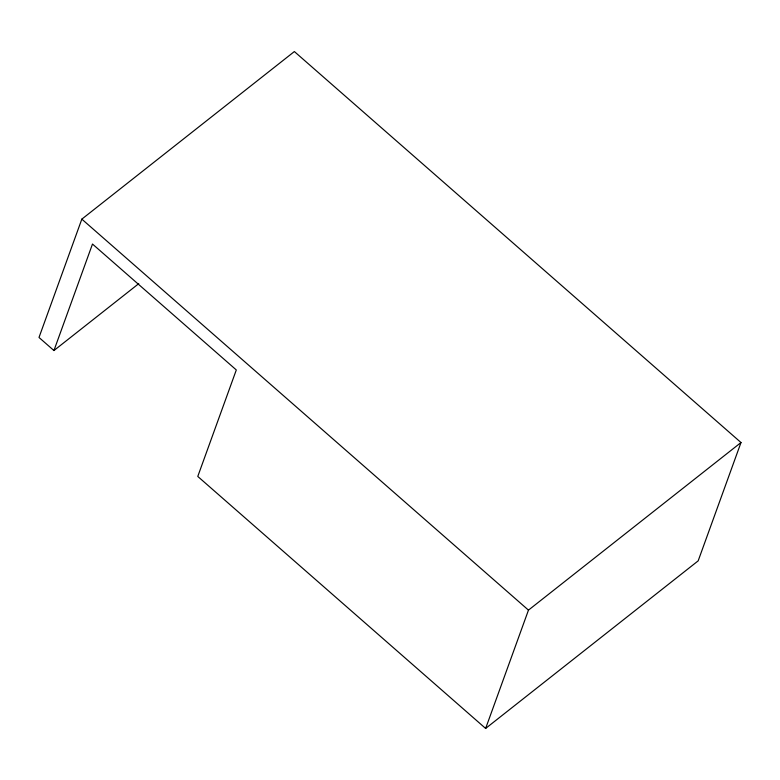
<?xml version="1.0" encoding="UTF-8"?>
<svg xmlns="http://www.w3.org/2000/svg" width="780" height="780" viewBox="0 0 780 780"><rect width="100%" height="100%" fill="white"/><g stroke="black" fill="none" stroke-linecap="round" stroke-linejoin="round"><path stroke-width="1.17" d="M53.937 350.542L92.489 244.043L236.311 369.954L197.769 476.444L485.638 728.442L698.168 560.859L741 442.533L294.362 51.558L81.832 219.141L39 337.467L53.937 350.542L138.762 283.647M485.638 728.442L528.469 610.126L741 442.533M81.832 219.141L528.469 610.126"/></g></svg>
